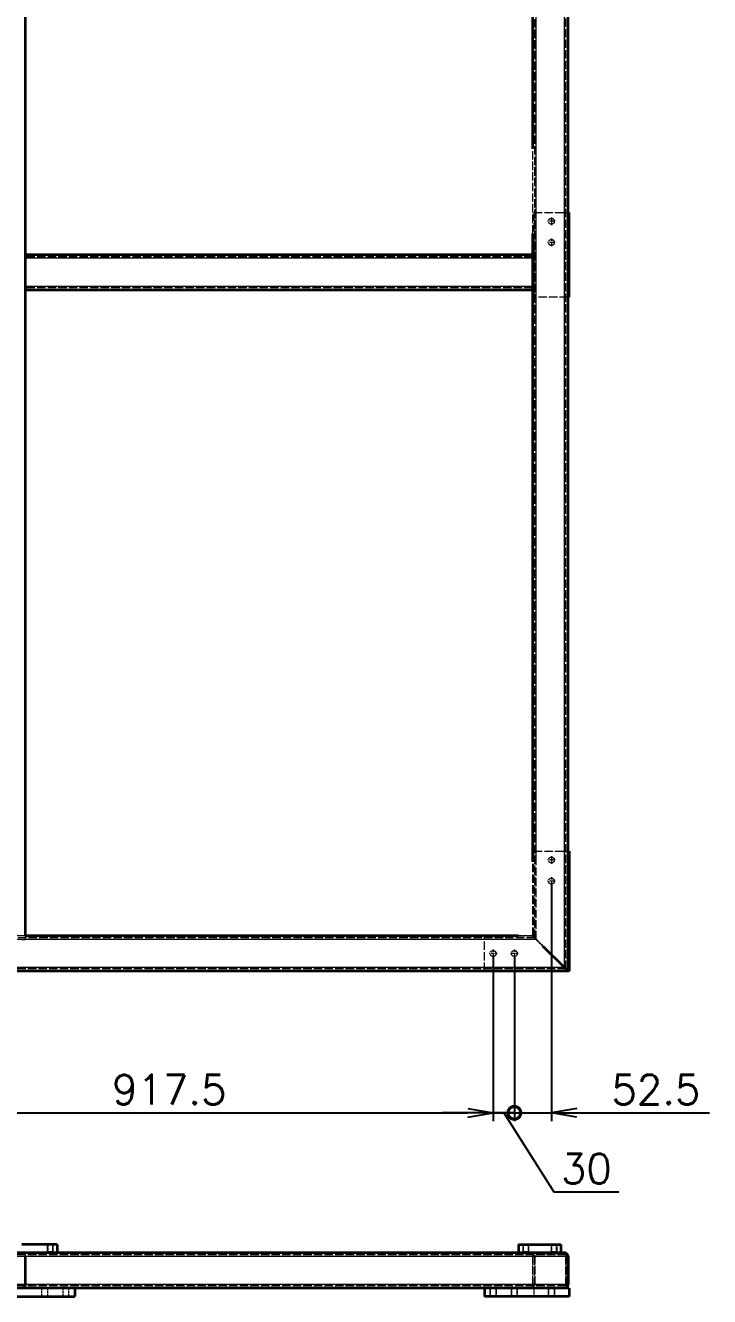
# Model space of a CAD drawing. Header units: millimetres. Extents: x -73083 to 81340, y -6859 to 6812.
# Drawn here: x -20376 to -19407, y -5684 to -3883 of the extents above; entities that cross this region are included whole.
import ezdxf

# ---------------------------------------------------------------- set-up
doc = ezdxf.new("R2010")
doc.units = ezdxf.units.MM
for name, pattern in [('AM_ISO02W050', [7.5, 6, -1.5]), ('AM_ISO08W050', [18, 12, -1.5, 3, -1.5]), ('DASHDOT', [18.5, 12, -3, 0.5, -3]), ('DASHED', [15, 12, -3])]:
    doc.linetypes.add(name, pattern=pattern)
for name, color, linetype, lineweight in [('AM_7', 2, 'AM_ISO08W050', 25), ('AM_HID', 1, 'AM_ISO02W050', 25), ('AM_VIS', 7, 'Continuous', 50)]:
    doc.layers.add(name, color=color, linetype=linetype, lineweight=lineweight)
doc.layers.add('word_dim', color=253, linetype='Continuous')
doc.styles.get("Standard").update_dxf_attribs({"font": 'romans.shx', "bigfont": 'bigfont.shx'})
doc.dimstyles.new('STANDARD1-12', dxfattribs={"dimscale": 12, "dimtxt": 3.5, "dimasz": 3, "dimexe": 1, "dimexo": 0, "dimgap": 1, "dimtad": 3, "dimdec": 1, "dimdsep": 46, "dimtxsty": 'Standard', "dimblk1": 'OPEN', "dimblk2": 'OPEN', "dimsah": 1, "dimcen": 0, "dimclrd": 256, "dimclre": 256, "dimclrt": 3, "dimadec": 0, "dimazin": 0, "dimtfac": 1, "dimtdec": 1, "dimtmove": 0, "dimatfit": 3, "dimldrblk": 'OPEN', "dimfxl": 0, "dimtolj": 1, "dimtzin": 0, "dimarcsym": 0})

# ---------------------------------------------------------------- blocks, each defined once
blk = doc.blocks.new('_Open')
at = {"color": 0, "lineweight": -2}
for p, q in [((-1, 0.167), (0, 0)), ((-1, -0.167), (0, 0)), ((0, 0), (-1, 0))]:
    blk.add_line(p, q, dxfattribs=at)
blk = doc.blocks.new('*D976')
at = {"layer": 'DEFPOINTS', "color": 0, "linetype": 'Continuous', "ltscale": 2}
for p in [(-20631, -5203.6), (-19713.5, -5203.6), (-19713.5, -5424)]:
    blk.add_point(p, dxfattribs=at)
at = {"layer": 'word_dim', "linetype": 'Continuous', "lineweight": -2, "ltscale": 2}
for p, q in [((-20631, -5203.6), (-20631, -5436)), ((-19713.5, -5203.6), (-19713.5, -5436)), ((-20595, -5424), (-19749.5, -5424))]:
    blk.add_line(p, q, dxfattribs=at)
at = {"layer": 'word_dim', "linetype": 'Continuous', "lineweight": -2, "ltscale": 2, "xscale": 36, "yscale": 36, "zscale": 36, "rotation": 180}
blk.add_blockref('_Open', (-20631, -5424), dxfattribs=at)
at = {"layer": 'word_dim', "linetype": 'Continuous', "lineweight": -2, "ltscale": 2, "xscale": 36, "yscale": 36, "zscale": 36}
blk.add_blockref('_Open', (-19713.5, -5424), dxfattribs=at)
at = {"layer": 'word_dim', "color": 3, "linetype": 'Continuous', "ltscale": 2, "insert": (-20172.2, -5391), "char_height": 42, "attachment_point": 5}
blk.add_mtext('\\A1;917.5', dxfattribs=at)
blk = doc.blocks.new('_DotSmall')
at = {"color": 0, "linetype": 'ByBlock', "const_width": 0.5}
blk.add_lwpolyline([(-0.0625, 0, 1), (0.0625, 0, 1)], format="xyb", close=True, dxfattribs=at)
blk = doc.blocks.new('*D977')
at = {"layer": 'DEFPOINTS', "color": 0, "linetype": 'Continuous', "ltscale": 2}
for p in [(-19713.5, -5203.6), (-19683.5, -5203.6), (-19683.5, -5424)]:
    blk.add_point(p, dxfattribs=at)
at = {"layer": 'word_dim', "linetype": 'Continuous', "lineweight": -2, "ltscale": 2}
for p, q in [((-19713.5, -5203.6), (-19713.5, -5436)), ((-19683.5, -5203.6), (-19683.5, -5436)), ((-19749.5, -5424), (-19785.5, -5424)), ((-19713.5, -5424), (-19683.5, -5424)), ((-19713.5, -5424), (-19683.5, -5424)), ((-19698.5, -5424), (-19627.5, -5536.1)), ((-19683.5, -5424), (-19647.5, -5424)), ((-19627.5, -5536.1), (-19535.5, -5536.1))]:
    blk.add_line(p, q, dxfattribs=at)
at = {"layer": 'word_dim', "linetype": 'Continuous', "lineweight": -2, "ltscale": 2, "xscale": 36, "yscale": 36, "zscale": 36}
blk.add_blockref('_Open', (-19713.5, -5424), dxfattribs=at)
at = {"layer": 'word_dim', "linetype": 'Continuous', "lineweight": -2, "ltscale": 2, "xscale": 36, "yscale": 36, "zscale": 36, "rotation": 180}
blk.add_blockref('_DotSmall', (-19683.5, -5424), dxfattribs=at)
at = {"layer": 'word_dim', "color": 3, "linetype": 'Continuous', "ltscale": 2, "insert": (-19581.5, -5503.1), "char_height": 42, "attachment_point": 5}
blk.add_mtext('\\A1;30', dxfattribs=at)
blk = doc.blocks.new('*D985')
at = {"layer": 'DEFPOINTS', "color": 0, "linetype": 'Continuous', "ltscale": 2}
for p in [(-19631, -5101.1), (-19683.5, -5203.6), (-19631, -5424)]:
    blk.add_point(p, dxfattribs=at)
at = {"layer": 'word_dim', "linetype": 'Continuous', "lineweight": -2, "ltscale": 2}
for p, q in [((-19631, -5101.1), (-19631, -5436)), ((-19683.5, -5203.6), (-19683.5, -5436)), ((-19683.5, -5424), (-19719.5, -5424)), ((-19683.5, -5424), (-19631, -5424)), ((-19595, -5424), (-19407, -5424))]:
    blk.add_line(p, q, dxfattribs=at)
at = {"layer": 'word_dim', "linetype": 'Continuous', "lineweight": -2, "ltscale": 2, "xscale": 36, "yscale": 36, "zscale": 36}
blk.add_blockref('_DotSmall', (-19683.5, -5424), dxfattribs=at)
at = {"layer": 'word_dim', "linetype": 'Continuous', "lineweight": -2, "ltscale": 2, "xscale": 36, "yscale": 36, "zscale": 36, "rotation": 180}
blk.add_blockref('_Open', (-19631, -5424), dxfattribs=at)
at = {"layer": 'word_dim', "color": 3, "linetype": 'Continuous', "ltscale": 2, "insert": (-19483, -5391), "char_height": 42, "attachment_point": 5}
blk.add_mtext('\\A1;52.5', dxfattribs=at)

msp = doc.modelspace()

# ---------------------------------------------------------------- linework, layer by layer
at = {"layer": 'AM_7', "linetype": 'DASHDOT', "lineweight": 13, "ltscale": 0.272217}
for p, q in [((-19625.55436, -4160.67142), (-19636.44303, -4160.67142)), ((-19625.55436, -4190.67142), (-19636.44303, -4190.67142)), ((-19631.00113, -5060.22758), (-19631.00113, -5071.11625)), ((-19625.5568, -5065.67191), (-19636.44547, -5065.67191)), ((-19625.5568, -5095.67191), (-19636.44547, -5095.67191)), ((-19631.00113, -5090.22758), (-19631.00113, -5101.11625))]:
    msp.add_line(p, q, dxfattribs=at)
at = {"layer": 'AM_7', "linetype": 'DASHDOT', "lineweight": 13, "ltscale": 0.27222}
for p, q in [((-19630.99869, -4155.22697), (-19630.99869, -4166.11576)), ((-19630.99869, -4185.22697), (-19630.99869, -4196.11576))]:
    msp.add_line(p, q, dxfattribs=at)
at = {"layer": 'AM_7', "linetype": 'DASHDOT', "lineweight": 13, "ltscale": 0.216028}
msp.add_line((-19663.14518, -5178.14921), (-19671.78629, -5178.14921), dxfattribs=at)
at = {"layer": 'AM_7', "linetype": 'DASHDOT', "lineweight": 13, "ltscale": 0.272223}
for p, q in [((-19708.05631, -5198.17216), (-19718.94523, -5198.17216)), ((-19713.50089, -5192.72758), (-19713.50089, -5203.61649)), ((-19678.05631, -5198.17191), (-19688.94523, -5198.17191)), ((-19683.50089, -5192.72758), (-19683.50089, -5203.61649))]:
    msp.add_line(p, q, dxfattribs=at)
at = {"layer": 'AM_HID', "linetype": 'DASHED', "lineweight": 13}
for p, q in [((-19612.47135, -5218.16825), (-19612.47696, -3263.16386)), ((-19610.47111, -5220.16825), (-19610.47672, -3261.16386)), ((-19654.47135, -5176.16849), (-19654.47648, -3305.16392)), ((-19652.47135, -5178.16849), (-19652.47672, -3303.16392)), ((-19657.47403, -4178.14908), (-19657.47428, -4058.14908)), ((-19652.47403, -4178.14908), (-19652.47428, -4058.14908)), ((-19655.99869, -4148.17142), (-19607.47428, -4148.1713)), ((-19655.99869, -4148.17142), (-19655.99869, -4268.17142)), ((-19657.47428, -4213.16093), (-20375.97428, -4213.163)), ((-19657.47379, -4211.16093), (-20375.97403, -4211.163)), ((-20375.97355, -4258.163), (-20375.97367, -4208.163)), ((-19657.47379, -4258.16093), (-19657.47403, -4208.16093)), ((-19657.47428, -4253.16093), (-20375.97416, -4253.163)), ((-19657.47379, -4255.16093), (-20375.97379, -4255.163)), ((-19607.47379, -4268.1713), (-19655.99869, -4268.17142)), ((-19656.00089, -5173.17191), (-19656.00113, -5053.17191)), ((-19656.00113, -5053.17191), (-19607.47159, -5053.17191)), ((-19657.47135, -5173.16849), (-19657.47159, -5068.15555)), ((-19652.47135, -5178.16849), (-19652.47159, -5068.14896)), ((-19652.47184, -5178.16093), (-23559.46329, -5178.19291)), ((-19654.47135, -5176.16093), (-23557.46305, -5176.19291)), ((-20375.97098, -5173.16678), (-20425.97098, -5173.16727)), ((-19726.00089, -5173.17216), (-19656.00089, -5173.17191)), ((-19726.00089, -5223.16166), (-19726.00089, -5173.17216)), ((-19610.47111, -5220.16068), (-23601.46256, -5220.19315)), ((-19612.47135, -5218.16068), (-23599.4628, -5218.19315)), ((-19610.47111, -5625.33134), (-23601.46256, -5625.3079)), ((-19657.47159, -5627.33109), (-23554.46305, -5627.30826)), ((-19607.47623, -5627.33024), (-20375.97635, -5627.32572)), ((-19657.47623, -5627.32999), (-20375.97623, -5627.32572)), ((-19657.47403, -5627.32999), (-20375.97403, -5627.32572)), ((-20375.97379, -5627.32572), (-20375.97403, -5667.32572)), ((-19657.47379, -5627.32999), (-20375.97379, -5627.32572)), ((-19677.46598, -5622.3538), (-19617.46598, -5622.35416)), ((-19657.47623, -5627.32999), (-19657.47648, -5667.32999)), ((-19657.47379, -5627.32999), (-19657.47403, -5667.32999)), ((-19657.47184, -5667.33109), (-19657.47159, -5627.33109)), ((-19657.47135, -5627.33024), (-19657.47135, -5667.33024)), ((-19654.47623, -5625.32999), (-19654.47648, -5669.32999)), ((-19654.47184, -5669.33109), (-19654.47135, -5625.33109)), ((-19654.47135, -5625.33024), (-19654.47135, -5669.33024)), ((-19610.47111, -5625.33048), (-19654.47135, -5625.33024)), ((-19610.47623, -5625.33024), (-19610.47672, -5669.33024)), ((-19610.47111, -5625.33048), (-19610.47135, -5669.33048)), ((-19610.47135, -5669.33134), (-19610.47111, -5625.33134)), ((-19607.47623, -5627.33024), (-19607.47672, -5667.33024)), ((-19610.47135, -5669.33134), (-23601.4628, -5669.3079)), ((-19657.47184, -5667.33109), (-23554.46329, -5667.30826)), ((-19607.47672, -5667.33024), (-20375.9766, -5667.32572)), ((-19657.47648, -5667.32999), (-20375.97648, -5667.32572)), ((-19657.47428, -5667.32999), (-20375.97428, -5667.32572)), ((-19657.47403, -5667.32999), (-20375.97403, -5667.32572)), ((-19610.47135, -5669.33048), (-19654.47135, -5669.33024))]:
    msp.add_line(p, q, dxfattribs=at)
at = {"layer": 'AM_HID', "linetype": 'DASHED', "lineweight": 13, "ltscale": 0.124997}
msp.add_line((-20380.97086, -5178.18046), (-20375.97098, -5178.18046), dxfattribs=at)
at = {"layer": 'AM_HID', "linetype": 'DASHED', "lineweight": 13, "ltscale": 0.125342}
msp.add_line((-20375.97098, -5178.18046), (-20375.97098, -5173.16678), dxfattribs=at)
at = {"layer": 'AM_HID', "linetype": 'DASHED', "lineweight": 13, "ltscale": 0.49986}
msp.add_line((-19657.47159, -5173.16117), (-19677.46598, -5173.16117), dxfattribs=at)
at = {"layer": 'AM_HID', "linetype": 'DASHED', "lineweight": 13, "ltscale": 0.166919}
msp.add_line((-19670.78922, -5178.16117), (-19677.46598, -5178.16117), dxfattribs=at)
at = {"layer": 'AM_HID', "linetype": 'DASHED', "lineweight": 13, "ltscale": 0.291772}
msp.add_line((-19652.47135, -5178.16093), (-19664.14225, -5178.16117), dxfattribs=at)
at = {"layer": 'AM_HID', "linetype": 'DASHED', "lineweight": 13, "ltscale": 0.176777}
for p, q in [((-19657.47159, -5173.16117), (-19652.47135, -5178.16093)), ((-19652.47135, -5178.16849), (-19657.47135, -5173.16849))]:
    msp.add_line(p, q, dxfattribs=at)
at = {"layer": 'AM_HID', "linetype": 'DASHED', "lineweight": 13, "ltscale": 0.35313}
msp.add_line((-19642.48331, -5188.14896), (-19652.47135, -5178.16093), dxfattribs=at)
at = {"layer": 'AM_HID', "linetype": 'DASHED', "lineweight": 13, "ltscale": 0.352871}
msp.add_line((-19652.47135, -5178.16849), (-19642.49039, -5188.14896), dxfattribs=at)
at = {"layer": 'AM_HID', "linetype": 'DASHED', "lineweight": 13, "ltscale": 0.25}
for p, q in [((-20344.97611, -5610.32706), (-20344.97623, -5620.32706)), ((-20344.97623, -5610.32706), (-20344.97623, -5620.32706)), ((-20336.97611, -5610.32706), (-20336.97623, -5620.32706)), ((-20336.97623, -5610.32706), (-20336.97623, -5620.32706)), ((-19671.47135, -5610.34757), (-19671.47135, -5620.34757)), ((-19671.47086, -5610.34757), (-19671.47086, -5620.34757)), ((-19671.46891, -5610.34696), (-19671.46891, -5620.34696)), ((-19671.46866, -5610.34757), (-19671.46891, -5620.34757)), ((-19671.46598, -5610.35319), (-19671.46622, -5620.35319)), ((-19671.46598, -5610.3538), (-19671.46598, -5620.3538)), ((-19663.47135, -5610.34769), (-19663.47135, -5620.34769)), ((-19663.47086, -5610.34769), (-19663.47086, -5620.34769)), ((-19663.46891, -5610.34696), (-19663.46891, -5620.34696)), ((-19663.46866, -5610.34757), (-19663.46891, -5620.34757)), ((-19663.46598, -5610.35319), (-19663.46622, -5620.35319)), ((-19663.46598, -5610.35392), (-19663.46598, -5620.35392)), ((-19631.47135, -5610.34782), (-19631.47135, -5620.34782)), ((-19631.47086, -5610.34782), (-19631.47086, -5620.34782)), ((-19631.46891, -5610.3472), (-19631.46891, -5620.3472)), ((-19631.46866, -5610.34782), (-19631.46891, -5620.34782)), ((-19631.46598, -5610.35343), (-19631.46622, -5620.35343)), ((-19631.46598, -5610.35404), (-19631.46598, -5620.35404)), ((-19623.47135, -5610.34794), (-19623.47135, -5620.34794)), ((-19623.47086, -5610.34794), (-19623.47086, -5620.34794)), ((-19623.46891, -5610.3472), (-19623.46891, -5620.3472)), ((-19623.46866, -5610.34782), (-19623.46891, -5620.34782)), ((-19623.46598, -5610.35343), (-19623.46622, -5620.35343)), ((-19623.46598, -5610.35416), (-19623.46598, -5620.35416))]:
    msp.add_line(p, q, dxfattribs=at)
at = {"layer": 'AM_HID', "linetype": 'DASHED', "lineweight": 13, "ltscale": 0.3}
for p, q in [((-20344.29972, -5610.32706), (-20344.29972, -5622.32706)), ((-20344.2996, -5610.32706), (-20344.29972, -5622.32706)), ((-20337.65275, -5610.32706), (-20337.65275, -5622.32706)), ((-20337.6525, -5610.32706), (-20337.65275, -5622.32706)), ((-19670.79459, -5610.34757), (-19670.79484, -5622.34757)), ((-19670.79459, -5610.34757), (-19670.79459, -5622.34757)), ((-19670.79264, -5610.34696), (-19670.79264, -5622.34696)), ((-19670.79215, -5610.34757), (-19670.79215, -5622.34757)), ((-19670.78971, -5610.35319), (-19670.78971, -5622.35319)), ((-19670.78922, -5610.3538), (-19670.78946, -5622.3538)), ((-19664.14762, -5610.34769), (-19664.14762, -5622.34769)), ((-19664.14762, -5610.34769), (-19664.14762, -5622.34769)), ((-19664.14567, -5610.34696), (-19664.14567, -5622.34696)), ((-19664.14518, -5610.34757), (-19664.14518, -5622.34757)), ((-19664.14274, -5610.35319), (-19664.14274, -5622.35319)), ((-19664.14225, -5610.35392), (-19664.14225, -5622.35392)), ((-19630.79459, -5610.34782), (-19630.79484, -5622.34782)), ((-19630.79459, -5610.34782), (-19630.79459, -5622.34782)), ((-19630.79264, -5610.3472), (-19630.79264, -5622.3472)), ((-19630.79215, -5610.34782), (-19630.79215, -5622.34782)), ((-19630.78971, -5610.35343), (-19630.78971, -5622.35343)), ((-19630.78922, -5610.35404), (-19630.78946, -5622.35404)), ((-19624.14762, -5610.34794), (-19624.14762, -5622.34794)), ((-19624.14762, -5610.34794), (-19624.14762, -5622.34794)), ((-19624.14567, -5610.3472), (-19624.14567, -5622.3472)), ((-19624.14518, -5610.34782), (-19624.14518, -5622.34782)), ((-19624.14274, -5610.35343), (-19624.14274, -5622.35343)), ((-19624.14225, -5610.35404), (-19624.14225, -5622.35404)), ((-20352.69266, -5684.32719), (-20352.69254, -5672.32719)), ((-20344.31656, -5684.32719), (-20344.31656, -5672.32719)), ((-20322.69266, -5684.32743), (-20322.69254, -5672.32743)), ((-20314.31656, -5684.32743), (-20314.31656, -5672.32743)), ((-19717.68888, -5672.33878), (-19717.68912, -5684.33878)), ((-19717.68668, -5684.33597), (-19717.68644, -5672.33597)), ((-19709.3129, -5672.33878), (-19709.31315, -5684.33878)), ((-19709.3107, -5684.3361), (-19709.31046, -5672.3361)), ((-19687.68888, -5672.33903), (-19687.68912, -5684.33903)), ((-19687.68668, -5684.33622), (-19687.68644, -5672.33622)), ((-19679.3129, -5672.33903), (-19679.31315, -5684.33903)), ((-19679.3107, -5684.33634), (-19679.31046, -5672.33634)), ((-19656.00089, -5672.33927), (-19656.00113, -5684.33927)), ((-19635.18912, -5672.33951), (-19635.18912, -5684.33951)), ((-19635.18912, -5672.33964), (-19635.18912, -5684.33964)), ((-19635.18668, -5684.33671), (-19635.18644, -5672.33671)), ((-19635.18668, -5684.33671), (-19635.18644, -5672.33671)), ((-19635.18668, -5684.34), (-19635.18668, -5672.34)), ((-19635.18668, -5684.34), (-19635.18668, -5672.34)), ((-19626.81315, -5672.33964), (-19626.81315, -5684.33964)), ((-19626.81315, -5672.33964), (-19626.81315, -5684.33964)), ((-19626.8107, -5684.33671), (-19626.81046, -5672.33671)), ((-19626.8107, -5684.33671), (-19626.81046, -5672.33671)), ((-19626.8107, -5684.34012), (-19626.8107, -5672.34012)), ((-19626.8107, -5684.34012), (-19626.8107, -5672.34012))]:
    msp.add_line(p, q, dxfattribs=at)
at = {"layer": 'AM_HID', "linetype": 'DASHED', "lineweight": 13, "ltscale": 0.124963}
msp.add_line((-20375.97379, -5627.32572), (-20375.97379, -5622.32719), dxfattribs=at)
at = {"layer": 'AM_HID', "linetype": 'DASHED', "lineweight": 13, "ltscale": 0.187762}
msp.add_line((-20344.97623, -5620.32706), (-20337.46573, -5620.32706), dxfattribs=at)
at = {"layer": 'AM_HID', "linetype": 'DASHED', "lineweight": 13, "ltscale": 0.033823}
for p, q in [((-20344.29972, -5621.49869), (-20344.97623, -5620.32706)), ((-20344.29972, -5621.49869), (-20344.97623, -5620.32706)), ((-19670.79459, -5621.51932), (-19671.47086, -5620.34757)), ((-19664.14762, -5621.51945), (-19663.47135, -5620.34769)), ((-19664.14518, -5621.51932), (-19663.46891, -5620.34757)), ((-19630.79459, -5621.51957), (-19631.47086, -5620.34782)), ((-19624.14762, -5621.51969), (-19623.47135, -5620.34794)), ((-19624.14518, -5621.51957), (-19623.46891, -5620.34782))]:
    msp.add_line(p, q, dxfattribs=at)
at = {"layer": 'AM_HID', "linetype": 'DASHED', "lineweight": 13, "ltscale": 0.187756}
msp.add_line((-20344.48649, -5620.32706), (-20336.97623, -5620.32706), dxfattribs=at)
at = {"layer": 'AM_HID', "linetype": 'DASHED', "lineweight": 13, "ltscale": 0.033826}
for p, q in [((-20337.65275, -5621.49882), (-20336.97623, -5620.32706)), ((-19670.79484, -5621.51932), (-19671.47135, -5620.34757)), ((-19670.78971, -5621.52494), (-19671.46622, -5620.35319)), ((-19670.78946, -5621.52555), (-19671.46598, -5620.3538)), ((-19664.14274, -5621.52494), (-19663.46622, -5620.35319)), ((-19630.79484, -5621.51957), (-19631.47135, -5620.34782)), ((-19630.78971, -5621.52518), (-19631.46622, -5620.35343)), ((-19630.78946, -5621.52579), (-19631.46598, -5620.35404)), ((-19624.14274, -5621.52518), (-19623.46622, -5620.35343))]:
    msp.add_line(p, q, dxfattribs=at)
at = {"layer": 'AM_HID', "linetype": 'DASHED', "lineweight": 13, "ltscale": 0.033824}
msp.add_line((-20337.65262, -5621.49882), (-20336.97623, -5620.32706), dxfattribs=at)
at = {"layer": 'AM_HID', "linetype": 'DASHED', "lineweight": 13, "ltscale": 0.000570679}
for p, q in [((-19677.46598, -5622.33097), (-19677.46598, -5622.3538)), ((-19617.46598, -5622.33134), (-19617.46598, -5622.35416))]:
    msp.add_line(p, q, dxfattribs=at)
at = {"layer": 'AM_HID', "linetype": 'DASHED', "lineweight": 13, "ltscale": 0.03382}
for p, q in [((-19670.79264, -5621.51859), (-19671.46891, -5620.34696)), ((-19664.14225, -5621.52555), (-19663.46598, -5620.35392)), ((-19630.79264, -5621.51884), (-19631.46891, -5620.3472)), ((-19624.14225, -5621.52579), (-19623.46598, -5620.35416))]:
    msp.add_line(p, q, dxfattribs=at)
at = {"layer": 'AM_HID', "linetype": 'DASHED', "lineweight": 13, "ltscale": 0.033829}
for p, q in [((-19670.79215, -5621.51932), (-19671.46891, -5620.34757)), ((-19664.14762, -5621.51945), (-19663.47086, -5620.34769)), ((-19664.14567, -5621.51871), (-19663.46891, -5620.34696)), ((-19630.79215, -5621.51957), (-19631.46891, -5620.34782)), ((-19624.14762, -5621.51969), (-19623.47086, -5620.34794)), ((-19624.14567, -5621.51896), (-19623.46891, -5620.3472))]:
    msp.add_line(p, q, dxfattribs=at)
at = {"layer": 'AM_HID', "linetype": 'DASHED', "lineweight": 13, "ltscale": 0.147943}
for p, q in [((-19671.46598, -5620.3538), (-19665.54825, -5620.35392)), ((-19631.46598, -5620.35404), (-19625.54825, -5620.35404))]:
    msp.add_line(p, q, dxfattribs=at)
at = {"layer": 'AM_HID', "linetype": 'DASHED', "lineweight": 13, "ltscale": 0.147937}
for p, q in [((-19669.38346, -5620.3538), (-19663.46598, -5620.35392)), ((-19629.38346, -5620.35404), (-19623.46598, -5620.35416))]:
    msp.add_line(p, q, dxfattribs=at)
at = {"layer": 'AM_HID', "linetype": 'DASHED', "lineweight": 13, "ltscale": 0.125}
for p, q in [((-19657.47379, -5627.32999), (-19657.47379, -5622.32999)), ((-20375.97416, -5672.32572), (-20375.97403, -5667.32572)), ((-19657.47428, -5672.32999), (-19657.47403, -5667.32999))]:
    msp.add_line(p, q, dxfattribs=at)
at = {"layer": 'AM_HID', "linetype": 'DASHED', "lineweight": 13}
for centre in [(-19630.99869, -4160.67142), (-19630.99869, -4190.67142), (-19631.00113, -5065.67191), (-19631.00113, -5095.67191), (-19713.50089, -5198.17216), (-19683.50089, -5198.17191)]:
    msp.add_circle(centre, 4.188, dxfattribs=at)
for centre, radius, start, end in [((-20380.97098, -5627.3267), 5, 359.99966346, 89.57220727), ((-19652.47623, -5627.32999), 5, 89.99981809, 179.99969082), ((-19652.47379, -5627.33036), 5, 89.97095371, 179.99937663), ((-19652.47135, -5627.33121), 5.00002, 89.99941511, 179.99937663), ((-19612.47623, -5627.33024), 5, 359.99966515, 66.43194983), ((-19652.47648, -5667.32999), 5, 179.99962252, 269.99951938), ((-19652.47403, -5667.33036), 5, 179.99937663, 270.02837693), ((-19652.47184, -5667.33109), 5.00002, 179.99996403, 269.99990187), ((-19612.47672, -5667.33024), 5, 269.99980625, 359.99971673)]:
    msp.add_arc(centre, radius, start, end, dxfattribs=at)
at = {"layer": 'AM_VIS', "lineweight": 35}
for p, q in [((-19607.47111, -5223.16825), (-19607.47672, -3258.16373)), ((-20375.97367, -4208.163), (-20375.97623, -3328.16349)), ((-19657.47428, -4058.14908), (-19657.47623, -3383.16404)), ((-19605.99869, -4268.1713), (-19605.99869, -4148.1713)), ((-19657.47403, -4208.16093), (-19657.47403, -4178.14908)), ((-19657.47403, -4208.16093), (-20375.97403, -4208.163)), ((-20375.97379, -4253.163), (-20375.97391, -4213.163)), ((-19657.47379, -4253.16093), (-19657.47379, -4213.16093)), ((-19657.47379, -4258.16093), (-20375.97379, -4258.163)), ((-20375.97098, -5173.16678), (-20375.97355, -4258.163)), ((-19657.47159, -5068.15555), (-19657.47379, -4258.16093)), ((-19606.00113, -5053.17191), (-19606.00089, -5223.17191)), ((-19677.46598, -5173.16117), (-20375.97098, -5173.16678)), ((-19642.49039, -5188.14896), (-19612.47111, -5218.16825)), ((-19612.47111, -5218.16068), (-19642.48331, -5188.14896)), ((-19607.47111, -5223.16068), (-23604.46256, -5223.19315)), ((-19606.00089, -5223.17191), (-19726.00089, -5223.17216)), ((-20330.97599, -5610.32706), (-20380.97184, -5610.32682)), ((-19677.46598, -5610.3538), (-19617.46598, -5610.35416)), ((-19612.47111, -5622.33134), (-23599.46256, -5622.3079)), ((-20375.97123, -5667.32682), (-20375.97098, -5627.32682)), ((-19652.47135, -5622.33024), (-19612.47111, -5622.33048)), ((-19607.47135, -5667.3306), (-19607.47111, -5627.3306)), ((-19607.47111, -5627.33134), (-19607.47135, -5667.33134)), ((-19612.47135, -5672.33134), (-20605.96183, -5672.32548)), ((-19606.00089, -5672.33964), (-19726.00089, -5672.33866)), ((-19612.47135, -5672.33048), (-19652.47135, -5672.33024)), ((-20426.00467, -5684.32657), (-20306.00467, -5684.32755)), ((-19606.00089, -5684.33964), (-19726.00089, -5684.33866))]:
    msp.add_line(p, q, dxfattribs=at)
at = {"layer": 'AM_VIS', "lineweight": 13}
for p, q in [((-19612.47111, -5218.16825), (-19612.47672, -3263.16386)), ((-19652.47428, -4058.14908), (-19652.47623, -3383.16404)), ((-19652.47159, -5068.14896), (-19652.47403, -4178.14908)), ((-19657.47379, -4213.16093), (-20375.97391, -4213.163)), ((-19657.47379, -4253.16093), (-20375.97379, -4253.163)), ((-19677.46598, -5178.16117), (-20660.97111, -5178.16923)), ((-19612.47111, -5218.16068), (-20380.97049, -5218.16703)), ((-19607.47111, -5627.33134), (-23604.46256, -5627.3079)), ((-19607.47135, -5667.33134), (-23604.4628, -5667.3079))]:
    msp.add_line(p, q, dxfattribs=at)
at = {"layer": 'AM_VIS', "lineweight": 35, "ltscale": 0.03689}
msp.add_line((-19607.47428, -4148.1713), (-19605.99869, -4148.1713), dxfattribs=at)
at = {"layer": 'AM_VIS', "lineweight": 35, "ltscale": 0.125}
for p, q in [((-20375.97403, -4213.163), (-20375.97403, -4208.163)), ((-19657.47379, -4213.16093), (-19657.47403, -4208.16093)), ((-20375.97379, -4258.163), (-20375.97379, -4253.163)), ((-19657.47379, -4258.16093), (-19657.47379, -4253.16093))]:
    msp.add_line(p, q, dxfattribs=at)
at = {"layer": 'AM_VIS', "lineweight": 35, "ltscale": 0.036877}
msp.add_line((-19605.99869, -4268.1713), (-19607.47379, -4268.1713), dxfattribs=at)
at = {"layer": 'AM_VIS', "lineweight": 35, "ltscale": 0.036761}
msp.add_line((-19607.47159, -5053.17191), (-19606.00113, -5053.17191), dxfattribs=at)
at = {"layer": 'AM_VIS', "lineweight": 13, "ltscale": 0.166174}
msp.add_line((-19664.14225, -5178.16117), (-19670.78922, -5178.16117), dxfattribs=at)
at = {"layer": 'AM_VIS', "lineweight": 35, "ltscale": 0.000262451}
msp.add_line((-19726.00089, -5223.17216), (-19726.00089, -5223.16166), dxfattribs=at)
at = {"layer": 'AM_VIS', "lineweight": 35, "ltscale": 0.176777}
for p, q in [((-19612.47111, -5218.16068), (-19607.47111, -5223.16068)), ((-19607.47111, -5223.16825), (-19612.47111, -5218.16825))]:
    msp.add_line(p, q, dxfattribs=at)
at = {"layer": 'AM_VIS', "lineweight": 35, "ltscale": 0.3}
for p, q in [((-20330.97599, -5610.32706), (-20330.97611, -5622.32706)), ((-20306.00455, -5672.32755), (-20306.00467, -5684.32755)), ((-19726.00089, -5672.33866), (-19726.00089, -5684.33866)), ((-19606.00089, -5672.33964), (-19606.00089, -5684.33964))]:
    msp.add_line(p, q, dxfattribs=at)
at = {"layer": 'AM_VIS', "lineweight": 35, "ltscale": 0.299429}
for p, q in [((-19677.46598, -5610.3538), (-19677.46598, -5622.33097)), ((-19617.46598, -5610.35416), (-19617.46598, -5622.33134))]:
    msp.add_line(p, q, dxfattribs=at)
at = {"layer": 'AM_VIS', "lineweight": 35, "ltscale": 3.66211e-05}
msp.add_line((-20375.97379, -5622.32719), (-20375.97379, -5622.32572), dxfattribs=at)
at = {"layer": 'AM_VIS', "lineweight": 35}
for centre, radius, start, end in [((-19612.47623, -5627.33024), 4.99999, 66.43204545, 89.99962684), ((-19612.47379, -5627.3306), 5, 359.99996299, 89.9696628), ((-19612.47111, -5627.33134), 5.00002, 359.99996633, 89.99990005), ((-20380.97123, -5667.3267), 5, 269.99966282, 359.99966346), ((-19612.47403, -5667.3306), 5, 270.02966784, 359.99996299), ((-19612.47135, -5667.33134), 5.00002, 269.99941693, 359.99937477)]:
    msp.add_arc(centre, radius, start, end, dxfattribs=at)

# ---------------------------------------------------------------- dimensions: what is measured, and where the dimension line sits
at = {"layer": 'word_dim', "linetype": 'Continuous', "ltscale": 2}
dim = msp.add_linear_dim(base=(-19631.00113, -5424.02603), p1=(-19683.50089, -5203.61845), p2=(-19631.00113, -5101.11625), dimstyle='STANDARD1-12', override={"dimblk1": 'DotSmall', "dimblk2": 'Open'}, dxfattribs=at)
dim.commit()
dim.dimension.update_dxf_attribs({"geometry": '*D985', "text_midpoint": (-19483.00113, -5391.02603)})
dim = msp.add_linear_dim(base=(-19713.50089, -5424.02603), p1=(-20630.96195, -5203.61845), p2=(-19713.50089, -5203.61845), dimstyle='STANDARD1-12', dxfattribs=at)
dim.commit()
dim.dimension.update_dxf_attribs({"geometry": '*D976', "text_midpoint": (-20172.23142, -5391.02603)})
dim = msp.add_linear_dim(base=(-19683.50089, -5424.02603), p1=(-19713.50089, -5203.61845), p2=(-19683.50089, -5203.61845), dimstyle='STANDARD1-12', override={"dimblk1": 'Open', "dimblk2": 'DotSmall', "dimtmove": 1}, dxfattribs=at)
dim.commit()
dim.dimension.update_dxf_attribs({"geometry": '*D977', "text_midpoint": (-19615.47569, -5536.11842), "dimtype": 160})

doc.saveas('drawing.dxf')
